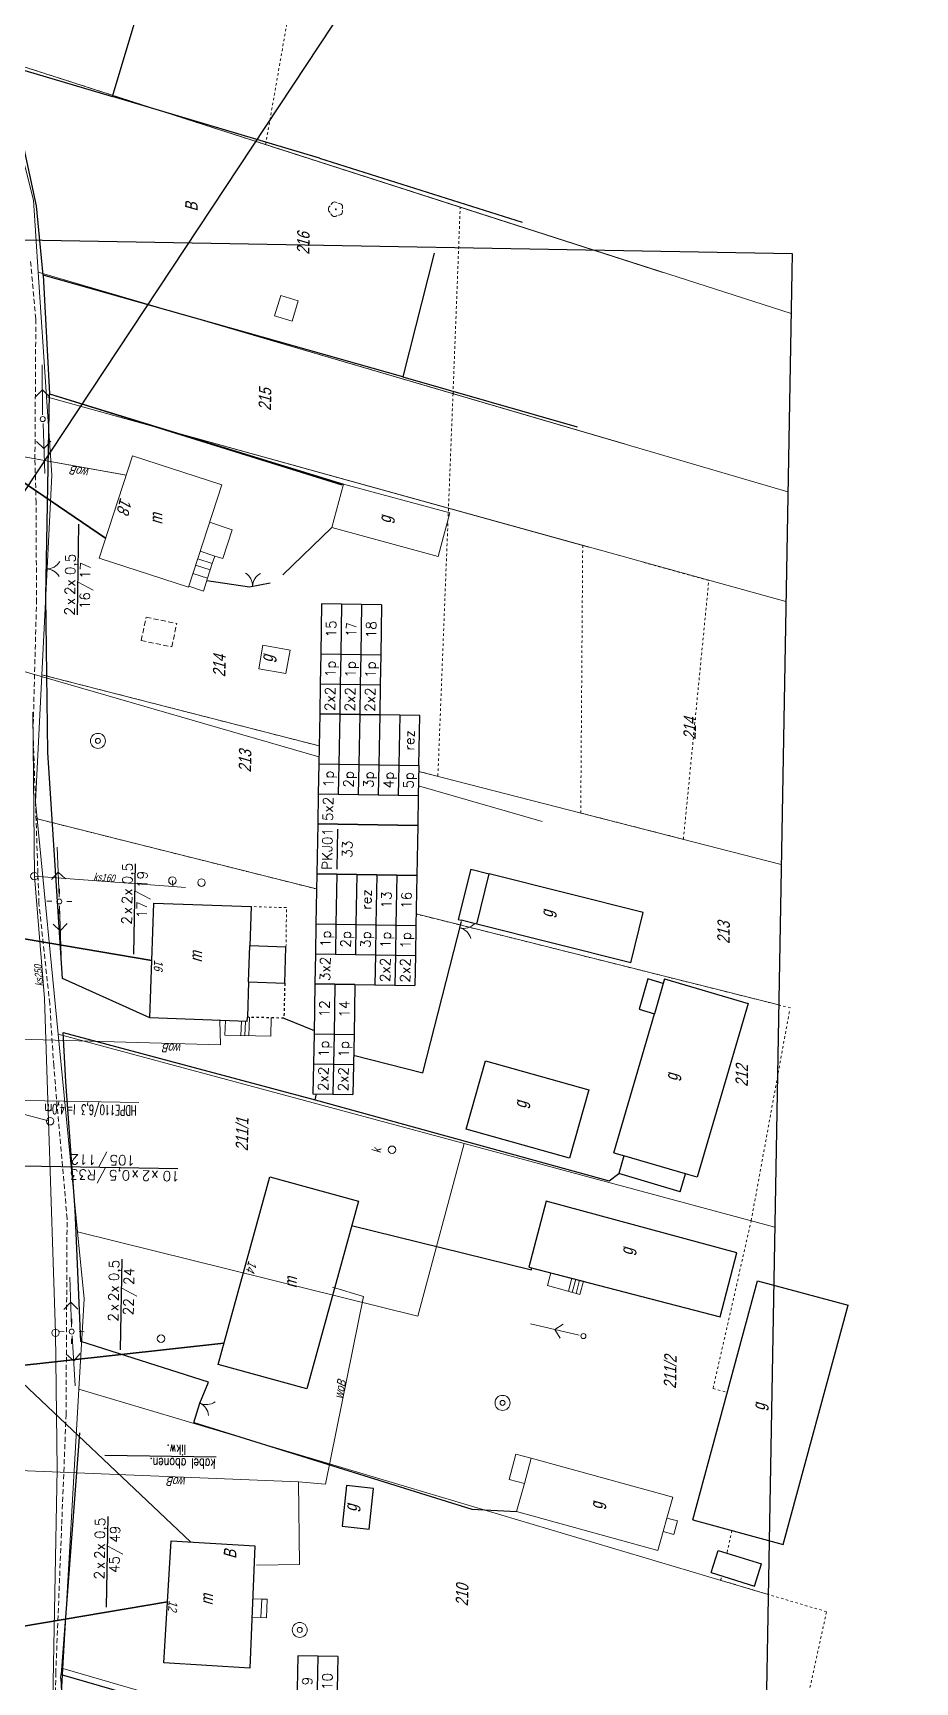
# Model space of a CAD drawing. Header units: millimetres. Extents: x 4848043 to 9699780, y 5827542 to 11659147.
# Drawn here: x 4849767.4 to 4849943.8, y 5829956.6 to 5830286.4 of the extents above; entities that cross this region are included whole.
import ezdxf
from ezdxf.enums import TextEntityAlignment as Align

# ---------------------------------------------------------------- set-up
doc = ezdxf.new("R2010")
doc.units = ezdxf.units.MM
doc.header["$MEASUREMENT"] = 0
for name, pattern in [('0', [0]), ('BUD', [0]), ('BZN', [1, 0.5, -0.5]), ('GUZ', [1, 0.5, -0.5]), ('KOU', [1.5, 1, -0.5]), ('SCH', [0]), ('UOK', [1.5, 1, -0.5]), ('UPW', [0])]:
    doc.linetypes.add(name, pattern=pattern)
doc.layers.get('0').update_dxf_attribs({"lineweight": 18})
for name, color, linetype, lineweight in [('EADTD_T_0', 7, '0', 18), ('EBTPO_L_6', 9, '0', 18), ('EBUOA_T_0', 7, '0', 25), ('EBUOA_T_1', 251, '0', 25), ('EBUPO_L_6', 7, '0', 18), ('EBUPP_L_2', 7, '0', 13), ('EBUPP_L_3', 6, '0', 25), ('EDZPD_L_0', 251, '0', 18), ('EDZTD_T_0', 7, '0', 25), ('EUZOU_T_0', 251, '0', 18), ('EUZPU_L_4', 251, 'GUZ', 18), ('SDRPK_L_1', 7, 'KOU', 18), ('SZOPO_T_0', 251, '0', 18), ('SZZPZ_T_0', 251, '0', 15), ('TEL rury opis', 6, 'Continuous', 20), ('TES kable napow. proj.', 241, 'LIN_NAPOW_PROJ', 35), ('UEEPA_T_2', 251, '0', 18), ('UKKOA_T_3', 251, '0', 18), ('UKKOO_T_2', 7, '0', 18), ('UKKPA_L_4', 7, 'UOK', 18), ('UKKPA_T_4', 251, '0', 18), ('UKKPA_T_6', 251, '0', 18), ('UKKPOR_L_0', 36, '0', 18), ('UWWOO_T_0', 251, '0', 18), ('UWWPA_T_0', 251, '0', 18), ('UWWPA_T_2', 251, '0', 18), ('UWWPO_L_0', 162, 'UPW', 18)]:
    doc.layers.add(name, color=color, linetype=linetype, lineweight=lineweight)
doc.layers.add('RYS layout', color=7, linetype='Continuous', lineweight=30, plot=False)
for name, color, linetype in [('SZOPO_L_0', 251, 'BGS'), ('TES kable napow. likw.', 9, 'LIN_NAPOW_LIKW'), ('TES opisy kabli abon.', 30, 'Continuous'), ('TES opisy kabli rozdz.', 30, 'Continuous'), ('TES rury', 6, 'Continuous'), ('TES słup. PD', 6, 'Continuous')]:
    doc.layers.add(name, color=color, linetype=linetype)
doc.styles.add('ROMANS', font='simplex.shx')
doc.styles.add('SIMPLEX', font='simplex.shx', dxfattribs={"width": 0.8, "height": 1.5})
doc.styles.add('Simplex2', font='simplex.shx', dxfattribs={"width": 0.7})
doc.styles.get("Standard").update_dxf_attribs({"font": 'txt', "width": 0.8, "oblique": 15})
doc.linetypes.add('BGS', pattern='A,2.5,[133,ltypeshp.shx,S=0.2,R=0,X=0,Y=0],2.5', length=5)
doc.linetypes.add('LIN_NAPOW_LIKW', pattern='A,0.0001,[131,ltypeshp.shx,S=0.1,R=20,X=0.34023,Y=-0.12817],-0.1,[131,ltypeshp.shx,S=0.1,R=200,X=0.35977,Y=0.12817],-0.3,[135,l_napow.shx,S=0.1,R=0,X=-0.4,Y=0],-0.2,[135,l_napow.shx,S=0.1,R=180,X=0.2,Y=0],-0.2', length=0.8001)
doc.linetypes.add('LIN_NAPOW_PROJ', pattern='A,0.0001,-0.4,[136,l_napow.shx,S=0.1,R=0,X=-0.4,Y=0],-0.2,[137,l_napow.shx,S=0.1,R=0,X=-0.2,Y=0],-0.2', length=0.8001)

# ---------------------------------------------------------------- blocks, each defined once
blk = doc.blocks.new('BGB')
at = {"color": 0}
for centre, start, end in [((-1.5, 0.021), 0, 60.404), ((1.5, 0.021), 120, 180.404)]:
    blk.add_arc(centre, 1.5, start, end, dxfattribs=at)
blk = doc.blocks.new('SLS')
at = {"color": 0}
blk.add_circle((0, 0), 0.25, dxfattribs=at)
blk.add_circle((0, 0), 0.25, dxfattribs=at)
blk = doc.blocks.new('PNN')
at = {"color": 0}
for p, q in [((0.4395, 0.01539), (5.4395, 0.01539)), ((2.9395, 0.01539), (2.2324, 0.72249)), ((2.9395, 0.01539), (2.2324, -0.69171))]:
    blk.add_line(p, q, dxfattribs=at)
blk = doc.blocks.new('LAT')
at = {"color": 0}
for p, q in [((-1.24191, 0.008155), (-0.74191, 0.008155)), ((0.00809, 0.758155), (0.00809, 1.258155)), ((0.75809, 0.008155), (1.25809, 0.008155)), ((0.00809, -0.741845), (0.00809, -1.241845))]:
    blk.add_line(p, q, dxfattribs=at)
blk = doc.blocks.new('UKK')
at = {"color": 0}
blk.add_circle((0, 0), 0.375, dxfattribs=at)
blk = doc.blocks.new('STD')
at = {"color": 0}
for radius in [0.75, 0.25]:
    blk.add_circle((0, 0), radius, dxfattribs=at)
blk = doc.blocks.new('DLI')
at = {"color": 0}
blk.add_circle((0, 0), 0.045, dxfattribs=at)
for centre, start, end in [((-0.357, 0.116), 102.488, 221.918), ((0, 0.375), 30.487, 149.918), ((0.357, 0.116), -41.514, 77.916), ((-0.22, -0.303), 174.489, 293.916), ((0.22, -0.303), -113.512, 5.915)]:
    blk.add_arc(centre, 0.375, start, end, dxfattribs=at)
blk = doc.blocks.new('KB-RZP')
at = {"style": 'SIMPLEX'}
for s, p in [('x', (-4.75, 0.25)), ('x', (-2.78, 0.25)), ('/', (0.5, 0.39))]:
    blk.add_text(s, height=1, dxfattribs=at).set_placement(p)
at = {"style": 'SIMPLEX', "flags": 1}
blk.add_attdef('TYP-KAB', text='', height=0.5, dxfattribs=at).set_placement((-8.41, 0.25), align=Align.RIGHT)
at = {"style": 'SIMPLEX'}
for tag, p in [('POJ-KAB', (-5.16, 0.25)), ('DL-KAB', (0.19, -1.25))]:
    blk.add_attdef(tag, text='', height=1, dxfattribs=at).set_placement(p, align=Align.RIGHT)
for tag, p in [('KONS-KAB', (-3.5, 0.25)), ('SR-ZYL', (-0.85, 0.25)), ('SEP', (0.84, -1.25))]:
    blk.add_attdef(tag, text='', height=1, dxfattribs=at).set_placement(p, align=Align.CENTER)
for tag, p in [('NR-KAB', (1.5, 0.25)), ('DL-MON', (1.5, -1.25))]:
    blk.add_attdef(tag, p, '', height=1, dxfattribs=at)
at = {"style": 'SIMPLEX', "flags": 1}
blk.add_attdef('REJ-SZAF', (7.64, 0.25), '', height=0.5, dxfattribs=at)
blk = doc.blocks.new('KB-IWP')
at = {"style": 'SIMPLEX'}
for p in [(-1.22, 0.25), (0.64, 0.25)]:
    blk.add_text('x', height=1, dxfattribs=at).set_placement(p, align=Align.RIGHT)
at = {"style": 'SIMPLEX', "flags": 1}
blk.add_attdef('TYP-KAB', text='', height=0.5, dxfattribs=at).set_placement((-6.02, 0.25), align=Align.RIGHT)
at = {"style": 'SIMPLEX'}
for tag, p in [('POJ-KAB', (-2.13, 0.25)), ('DL-KAB', (-0.62, -1.25))]:
    blk.add_attdef(tag, text='', height=1, dxfattribs=at).set_placement(p, align=Align.RIGHT)
for tag, p in [('KONS-KAB', (-0.52, 0.25)), ('SR-ZYL', (2.12, 0.25)), ('SEP', (-0.02, -1.25))]:
    blk.add_attdef(tag, text='', height=1, dxfattribs=at).set_placement(p, align=Align.CENTER)
at = {"style": 'SIMPLEX', "flags": 1}
blk.add_attdef('REJ-SZAF', (6.39, 0.25), '', height=0.5, dxfattribs=at)
at = {"style": 'SIMPLEX'}
blk.add_attdef('DL-MON', (0.7, -1.25), '', height=1, dxfattribs=at)
blk = doc.blocks.new('OB')
at = {"style": 'ROMANS', "width": 0.6}
blk.add_text('l=', height=2, dxfattribs=at).set_placement((9.86, 0.18))
for tag, p in [('OB_TYP', (8.68, 0.18)), ('OB_SW', (11.54, -2.76))]:
    blk.add_attdef(tag, text='', height=2, dxfattribs=at).set_placement(p, align=Align.RIGHT)
blk.add_attdef('OB_DL', (11.91, 0.18), '', height=2, dxfattribs=at)
blk = doc.blocks.new('*U134')
for p, q in [((10, 0), (0, 0)), ((0, 0), (0, -4)), ((10, -4), (10, 0)), ((0, -4), (0, -8)), ((9, -4), (1, -4)), ((10, -8), (10, -4)), ((0, -8), (0, -12)), ((10, -12), (10, -8)), ((0, -12), (0, -16)), ((10, -16), (10, -12)), ((0, -16), (0, -20)), ((10, -20), (10, -16)), ((10, -20), (0, -20))]:
    blk.add_line(p, q)
at = {"style": 'SIMPLEX'}
for tag, p in [('SZAFA', (5, -2)), ('PUNKT', (5, -6))]:
    blk.add_attdef(tag, text='', height=2, dxfattribs=at).set_placement(p, align=Align.MIDDLE_CENTER)
blk = doc.blocks.new('*U136')
for p, q in [((6, 0), (0, 0)), ((0, 0), (0, -4)), ((6, 0), (6, -4)), ((12, 0), (6, 0)), ((22, 0), (12, 0)), ((12, 0), (12, -4)), ((22, -4), (22, 0)), ((6, -4), (0, -4)), ((12, -4), (6, -4)), ((22, -4), (12, -4))]:
    blk.add_line(p, q)
at = {"style": 'SIMPLEX'}
for s, p in [('2x2', (3, -2)), ('1p', (9, -2))]:
    blk.add_text(s, height=2, dxfattribs=at).set_placement(p, align=Align.MIDDLE_CENTER)
blk.add_attdef('PARA1', text='', height=2, dxfattribs=at).set_placement((17, -2), align=Align.MIDDLE_CENTER)
blk = doc.blocks.new('*U126')
for p, q in [((6, 0), (0, 0)), ((0, 0), (0, -16)), ((6, 0), (6, -4)), ((12, 0), (6, 0)), ((22, 0), (12, 0)), ((12, 0), (12, -4)), ((22, -4), (22, 0)), ((6, -4), (6, -8)), ((12, -4), (6, -4)), ((22, -4), (12, -4)), ((12, -4), (12, -8)), ((22, -8), (22, -4)), ((6, -8), (6, -12)), ((12, -8), (6, -8)), ((22, -8), (12, -8)), ((12, -8), (12, -12)), ((22, -12), (22, -8)), ((6, -12), (6, -16)), ((12, -12), (6, -12)), ((22, -12), (12, -12)), ((12, -12), (12, -16)), ((22, -16), (22, -12)), ((0, -16), (0, -20)), ((6, -16), (6, -20)), ((12, -16), (6, -16)), ((22, -16), (12, -16)), ((12, -16), (12, -20)), ((22, -20), (22, -16)), ((6, -20), (0, -20)), ((12, -20), (6, -20)), ((12, -20), (22, -20))]:
    blk.add_line(p, q)
at = {"style": 'SIMPLEX'}
for s, p in [('5x2', (3, -2)), ('1p', (9, -2)), ('2p', (9, -6)), ('3p', (9, -10)), ('4p', (9, -14)), ('5p', (9, -18))]:
    blk.add_text(s, height=2, dxfattribs=at).set_placement(p, align=Align.MIDDLE_CENTER)
for tag, p in [('PARA1', (17, -2)), ('PARA2', (17, -6)), ('PARA3', (17, -10)), ('PARA4', (17, -14)), ('PARA5', (17, -18))]:
    blk.add_attdef(tag, text='', height=2, dxfattribs=at).set_placement(p, align=Align.MIDDLE_CENTER)
blk = doc.blocks.new('*U125')
for p, q in [((6, 0), (0, 0)), ((0, 0), (0, -8)), ((6, 0), (6, -4)), ((12, 0), (6, 0)), ((22, 0), (12, 0)), ((12, 0), (12, -4)), ((22, -4), (22, 0)), ((6, -4), (6, -8)), ((12, -4), (6, -4)), ((22, -4), (12, -4)), ((12, -4), (12, -8)), ((22, -8), (22, -4)), ((0, -8), (0, -12)), ((6, -8), (6, -12)), ((12, -8), (6, -8)), ((22, -8), (12, -8)), ((12, -8), (12, -12)), ((22, -12), (22, -8)), ((6, -12), (0, -12)), ((12, -12), (6, -12)), ((22, -12), (12, -12))]:
    blk.add_line(p, q)
at = {"style": 'SIMPLEX'}
for s, p in [('3x2', (3, -2)), ('1p', (9, -2)), ('2p', (9, -6)), ('3p', (9, -10))]:
    blk.add_text(s, height=2, dxfattribs=at).set_placement(p, align=Align.MIDDLE_CENTER)
for tag, p in [('PARA1', (17, -2)), ('PARA2', (17, -6)), ('PARA3', (17, -10))]:
    blk.add_attdef(tag, text='', height=2, dxfattribs=at).set_placement(p, align=Align.MIDDLE_CENTER)

msp = doc.modelspace()

# ---------------------------------------------------------------- linework, layer by layer
at = {"layer": 'EBTPO_L_6', "linetype": 'SCH'}
for p, q in [((4849802.66, 5830188.56), (4849807.22, 5830187.07)), ((4849807.22, 5830187.07), (4849805.35, 5830181.31)), ((4849803.23, 5830180.32), (4849800.31, 5830181.28)), ((4849800.8, 5830182.77), (4849803.72, 5830181.82)), ((4849805.35, 5830181.31), (4849803.72, 5830181.82)), ((4849799.34, 5830178.31), (4849802.28, 5830177.36)), ((4849799.89, 5830180), (4849802.83, 5830179.05)), ((4849798.51, 5830175.77), (4849801.46, 5830174.82)), ((4849805.84, 5830088.9), (4849805.73, 5830086.01)), ((4849808.93, 5830085.93), (4849809.04, 5830088.79)), ((4849809.73, 5830085.89), (4849809.84, 5830088.75)), ((4849810.53, 5830085.88), (4849810.67, 5830089.56)), ((4849814.99, 5830089.46), (4849814.91, 5830085.76)), ((4849805.73, 5830086.01), (4849814.91, 5830085.76)), ((4849870.91, 5830038.47), (4849870.25, 5830035.93)), ((4849876.76, 5830034.11), (4849870.25, 5830035.93)), ((4849877.46, 5830036.76), (4849870.91, 5830038.47)), ((4849874.45, 5830034.75), (4849875.13, 5830037.36)), ((4849875.22, 5830034.54), (4849875.91, 5830037.16)), ((4849876, 5830034.32), (4849876.69, 5830036.97)), ((4849877.46, 5830036.76), (4849876.76, 5830034.11)), ((4849812.97, 5829969.48), (4849813.12, 5829973.2)), ((4849814.05, 5829969.44), (4849814.2, 5829973.16))]:
    msp.add_line(p, q, dxfattribs=at)
at = {"layer": 'EBTPO_L_6', "linetype": '0'}
for p, q in [((4849803.72, 5830181.82), (4849803.23, 5830180.32)), ((4849801.46, 5830174.82), (4849802.28, 5830177.36)), ((4849802.83, 5830179.05), (4849802.28, 5830177.36)), ((4849802.83, 5830179.05), (4849803.23, 5830180.32)), ((4849811.34, 5829973.27), (4849813.12, 5829973.2)), ((4849814.2, 5829973.16), (4849813.12, 5829973.2)), ((4849811.19, 5829969.55), (4849812.97, 5829969.48)), ((4849814.05, 5829969.44), (4849812.97, 5829969.48))]:
    msp.add_line(p, q, dxfattribs=at)
at = {"layer": 'EBUPO_L_6', "linetype": 'BZN'}
for p, q in [((4849818.07, 5830111.49), (4849811.01, 5830111.71)), ((4849817.97, 5830103.59), (4849818.07, 5830111.49))]:
    msp.add_line(p, q, dxfattribs=at)
at = {"layer": 'EBUPP_L_2', "linetype": '0', "lineweight": 18}
for p, q in [((4849815.7, 5830229.83), (4849816.95, 5830233.93)), ((4849816.95, 5830233.93), (4849820.43, 5830232.85)), ((4849819.18, 5830228.77), (4849820.43, 5830232.85)), ((4849815.7, 5830229.83), (4849819.18, 5830228.77)), ((4849812.52, 5830159.26), (4849813.34, 5830163.96)), ((4849813.34, 5830163.96), (4849818.79, 5830163)), ((4849817.96, 5830158.3), (4849818.79, 5830163)), ((4849812.52, 5830159.26), (4849817.96, 5830158.3))]:
    msp.add_line(p, q, dxfattribs=at)
at = {"layer": 'EBUPP_L_2', "linetype": '0'}
for p, q in [((4849863.92, 5830002.21), (4849862.59, 5829997.12)), ((4849867.03, 5830001.4), (4849863.92, 5830002.21)), ((4849867.03, 5830001.4), (4849865.68, 5829996.3)), ((4849867.03, 5830001.4), (4849895.32, 5829993.61)), ((4849862.59, 5829997.12), (4849865.68, 5829996.3)), ((4849864.08, 5829990.71), (4849865.68, 5829996.3)), ((4849895.32, 5829993.61), (4849894.16, 5829989.41)), ((4849892.36, 5829982.94), (4849864.08, 5829990.71)), ((4849893.41, 5829986.68), (4849894.16, 5829989.41)), ((4849896.27, 5829988.83), (4849894.16, 5829989.41)), ((4849892.36, 5829982.94), (4849893.41, 5829986.68)), ((4849893.41, 5829986.68), (4849895.5, 5829986.11)), ((4849895.5, 5829986.11), (4849896.27, 5829988.83))]:
    msp.add_line(p, q, dxfattribs=at)
at = {"layer": 'EBUPP_L_3', "linetype": 'BUD', "lineweight": 20}
for p, q in [((4849780.61, 5830181.39), (4849787.26, 5830201.87)), ((4849787.26, 5830201.87), (4849805.12, 5830196.07)), ((4849798.47, 5830175.59), (4849805.12, 5830196.07)), ((4849827.15, 5830187.5), (4849829.5, 5830196.18)), ((4849829.5, 5830196.18), (4849850.74, 5830190.44)), ((4849827.15, 5830187.5), (4849848.39, 5830181.74)), ((4849848.39, 5830181.74), (4849850.74, 5830190.44)), ((4849780.61, 5830181.39), (4849798.47, 5830175.59))]:
    msp.add_line(p, q, dxfattribs=at)
at = {"layer": 'EBUPP_L_3', "linetype": '0'}
for p, q in [((4849854.93, 5830119.17), (4849852.41, 5830109.1)), ((4849854.93, 5830119.17), (4849858.63, 5830118.25)), ((4849856.11, 5830108.19), (4849858.63, 5830118.25)), ((4849889.42, 5830110.54), (4849858.63, 5830118.25)), ((4849790.75, 5830089.43), (4849791.56, 5830112.4)), ((4849791.56, 5830112.4), (4849811.01, 5830111.71)), ((4849811.01, 5830111.71), (4849810.73, 5830103.84)), ((4849852.41, 5830109.1), (4849853.01, 5830108.96)), ((4849856.11, 5830108.19), (4849853.01, 5830108.96)), ((4849886.9, 5830100.48), (4849856.11, 5830108.19)), ((4849886.9, 5830100.48), (4849889.42, 5830110.54)), ((4849810.48, 5830096.64), (4849810.73, 5830103.84)), ((4849817.97, 5830103.59), (4849810.73, 5830103.84)), ((4849817.72, 5830096.37), (4849817.97, 5830103.59)), ((4849810.48, 5830096.64), (4849810.24, 5830089.57)), ((4849810.48, 5830096.64), (4849817.72, 5830096.37)), ((4849890.34, 5830097.22), (4849888.58, 5830091.19)), ((4849893.41, 5830096.32), (4849890.34, 5830097.22)), ((4849893.41, 5830096.32), (4849891.64, 5830090.27)), ((4849893.66, 5830097.22), (4849893.41, 5830096.32)), ((4849893.66, 5830097.22), (4849910.38, 5830092.34)), ((4849910.38, 5830092.34), (4849900.22, 5830057.57)), ((4849810.2, 5830088.75), (4849790.75, 5830089.43)), ((4849810.2, 5830088.75), (4849810.24, 5830089.57)), ((4849883.5, 5830062.47), (4849891.64, 5830090.27)), ((4849888.58, 5830091.19), (4849891.64, 5830090.27)), ((4849854, 5830067.16), (4849857.87, 5830080.85)), ((4849857.87, 5830080.85), (4849878.53, 5830075.04)), ((4849878.53, 5830075.04), (4849874.68, 5830061.35)), ((4849874.68, 5830061.35), (4849854, 5830067.16)), ((4849883.5, 5830062.47), (4849885.21, 5830061.96)), ((4849885.21, 5830061.96), (4849885.55, 5830061.88)), ((4849885.55, 5830061.88), (4849884.51, 5830058.31)), ((4849897.85, 5830058.28), (4849885.55, 5830061.88)), ((4849804.39, 5830020.14), (4849814.73, 5830057.66)), ((4849814.73, 5830057.66), (4849832.44, 5830052.78)), ((4849884.51, 5830058.31), (4849884.51, 5830058.31)), ((4849896.77, 5830054.66), (4849884.51, 5830058.31)), ((4849896.77, 5830054.66), (4849897.85, 5830058.28)), ((4849900.22, 5830057.57), (4849897.85, 5830058.28)), ((4849832.44, 5830052.78), (4849822.11, 5830015.26)), ((4849869.97, 5830052.77), (4849866.53, 5830039.61)), ((4849908.11, 5830042.43), (4849869.97, 5830052.77)), ((4849904.78, 5830029.65), (4849908.11, 5830042.43)), ((4849866.53, 5830039.61), (4849904.78, 5830029.65)), ((4849899.31, 5829989.04), (4849912.27, 5830036.88)), ((4849912.27, 5830036.88), (4849930.37, 5830031.97)), ((4849917.41, 5829984.14), (4849930.37, 5830031.97)), ((4849822.11, 5830015.26), (4849804.39, 5830020.14)), ((4849830.05, 5829995.92), (4849829.2, 5829987.79)), ((4849835.44, 5829995.34), (4849830.05, 5829995.92)), ((4849834.57, 5829987.21), (4849835.44, 5829995.34)), ((4849829.2, 5829987.79), (4849834.57, 5829987.21)), ((4849899.31, 5829989.04), (4849917.41, 5829984.14)), ((4849793.53, 5829960.46), (4849795, 5829984.86)), ((4849795, 5829984.86), (4849811.77, 5829983.82)), ((4849811.77, 5829983.82), (4849810.77, 5829959.41)), ((4849903.03, 5829978.49), (4849904.43, 5829982.93)), ((4849904.43, 5829982.93), (4849913.06, 5829980.23)), ((4849911.66, 5829975.78), (4849913.06, 5829980.23)), ((4849903.03, 5829978.49), (4849911.66, 5829975.78)), ((4849810.77, 5829959.41), (4849793.53, 5829960.46))]:
    msp.add_line(p, q, dxfattribs=at)
at = {"layer": 'EBUPP_L_3', "linetype": 'BZN'}
for p, q in [((4849817.72, 5830096.37), (4849817.55, 5830089.39)), ((4849817.55, 5830089.39), (4849810.24, 5830089.57))]:
    msp.add_line(p, q, dxfattribs=at)
at = {"layer": 'EDZPD_L_0', "linetype": '0'}
for p, q in [((4849759.14, 5830281.75), (4849918.97, 5830230.3)), ((4849759.14, 5830281.75), (4849893.34, 5830238.55)), ((4849767.45, 5830253.02), (4849760.93, 5830278.88)), ((4849767.45, 5830253.02), (4849760.93, 5830278.88)), ((4849768.41, 5830238.58), (4849767.45, 5830253.02)), ((4849768.41, 5830238.58), (4849767.45, 5830253.02)), ((4849768.41, 5830238.58), (4849918.34, 5830194.68)), ((4849770.08, 5830213.64), (4849768.41, 5830238.58)), ((4849768.41, 5830238.58), (4849885.66, 5830204.25)), ((4849770.08, 5830213.64), (4849768.41, 5830238.58)), ((4849770.08, 5830213.64), (4849917.95, 5830172.69)), ((4849771.16, 5830197.98), (4849770.08, 5830213.64)), ((4849770.08, 5830213.64), (4849878.52, 5830183.61)), ((4849771.16, 5830197.98), (4849770.08, 5830213.64)), ((4849769.13, 5830158.07), (4849771.16, 5830197.98)), ((4849769.13, 5830158.07), (4849771.16, 5830197.98)), ((4849767.86, 5830132.63), (4849769.13, 5830158.07)), ((4849767.86, 5830132.63), (4849769.13, 5830158.07)), ((4849769.13, 5830158.07), (4849824.6, 5830143.84)), ((4849844.51, 5830138.74), (4849917.01, 5830120.14)), ((4849768.18, 5830129.26), (4849767.86, 5830132.63)), ((4849768.18, 5830129.26), (4849767.86, 5830132.63)), ((4849768.18, 5830129.26), (4849824.09, 5830115.24)), ((4849772.39, 5830086.2), (4849768.18, 5830129.26)), ((4849844, 5830110.24), (4849916.51, 5830092.05)), ((4849772.39, 5830086.2), (4849853.63, 5830064.33)), ((4849776.26, 5830046.64), (4849772.39, 5830086.2)), ((4849853.63, 5830064.33), (4849844.31, 5830029.77)), ((4849853.63, 5830064.33), (4849915.71, 5830047.61)), ((4849844.31, 5830029.77), (4849776.26, 5830046.64)), ((4849777.58, 5830033.24), (4849776.26, 5830046.64)), ((4849776.56, 5830015.19), (4849777.58, 5830033.24)), ((4849773.36, 5829959.3), (4849776.56, 5830015.19)), ((4849776.56, 5830015.19), (4849914.4, 5829974.13)), ((4849771.62, 5829928.77), (4849773.36, 5829959.3)), ((4849773.36, 5829959.3), (4849820.02, 5829945.78))]:
    msp.add_line(p, q, dxfattribs=at)
for points in [[(4849824.56, 5830141.63), (4849616.08, 5830201.97)], [(4849869.2, 5830128.71), (4849844.46, 5830135.87)]]:
    msp.add_lwpolyline(points, dxfattribs=at)
at = {"layer": 'EUZPU_L_4', "linetype": 'GUZ'}
for p, q in [((4849813.89, 5830264.11), (4849831.21, 5830362.75)), ((4849813.89, 5830264.11), (4849831.21, 5830362.75)), ((4849813.89, 5830264.11), (4849759.14, 5830281.75)), ((4849813.89, 5830264.11), (4849759.14, 5830281.75)), ((4849852.81, 5830251.59), (4849813.89, 5830264.11)), ((4849852.81, 5830251.59), (4849813.89, 5830264.11)), ((4849851.37, 5830214.29), (4849852.81, 5830251.59)), ((4849851.37, 5830214.29), (4849852.81, 5830251.59)), ((4849851.37, 5830214.29), (4849848.34, 5830137.75)), ((4849851.37, 5830214.29), (4849848.34, 5830137.75)), ((4849877.31, 5830183.94), (4849876.91, 5830130.42)), ((4849902.53, 5830176.95), (4849877.31, 5830183.94)), ((4849897.44, 5830125.17), (4849902.53, 5830176.95)), ((4849769.13, 5830158.07), (4849824.6, 5830143.84)), ((4849769.13, 5830158.07), (4849824.6, 5830143.84)), ((4849844.51, 5830138.74), (4849848.34, 5830137.75)), ((4849844.51, 5830138.74), (4849848.34, 5830137.75)), ((4849824.09, 5830115.22), (4849768.18, 5830129.26)), ((4849876.91, 5830130.42), (4849897.44, 5830125.17)), ((4849847.24, 5830109.41), (4849844, 5830110.22)), ((4849847.24, 5830109.41), (4849876.17, 5830102.17)), ((4849876.17, 5830102.17), (4849876.73, 5830102.02)), ((4849918.85, 5830091.45), (4849876.73, 5830102.02)), ((4849911, 5830048.88), (4849918.72, 5830091.13)), ((4849903.38, 5830015.33), (4849911, 5830048.88)), ((4849903.38, 5830015.33), (4849906.21, 5830014.56)), ((4849907.16, 5829986.92), (4849906.14, 5829982.4)), ((4849904.9, 5829976.96), (4849905.12, 5829977.83)), ((4849926.07, 5829970.66), (4849904.9, 5829976.96)), ((4849914.62, 5829918.37), (4849926.07, 5829970.66))]:
    msp.add_line(p, q, dxfattribs=at)
at = {"layer": 'RYS layout'}
for points in [[(4849519.6, 5830339.47), (4849740.2, 5830673.14), (4849977.94, 5830515.95), (4849757.33, 5830182.29)], [(4849624.24, 5829687.49), (4849634.23, 5830247.4), (4849919.19, 5830242.32), (4849909.19, 5829682.41)]]:
    msp.add_lwpolyline(points, close=True, dxfattribs=at)
at = {"layer": 'SDRPK_L_1', "linetype": 'KOU'}
for p, q in [((4849766.89, 5830240.72), (4849767.94, 5830229.18)), ((4849767.94, 5830229.18), (4849767.76, 5830200.96)), ((4849767.76, 5830200.96), (4849768, 5830192.38)), ((4849768.07, 5830172.49), (4849768, 5830192.38)), ((4849768.07, 5830172.49), (4849768, 5830192.38)), ((4849767.39, 5830146.66), (4849768.07, 5830172.49)), ((4849767.39, 5830146.66), (4849768.07, 5830172.49)), ((4849768.56, 5830112.39), (4849767.39, 5830146.66)), ((4849768.56, 5830112.39), (4849767.39, 5830146.66)), ((4849770.72, 5830092.31), (4849768.56, 5830112.39)), ((4849771.52, 5830079.91), (4849770.72, 5830092.31)), ((4849774.19, 5830049.3), (4849771.52, 5830079.91)), ((4849773.99, 5830010.06), (4849774.19, 5830049.3)), ((4849773.12, 5829988.17), (4849773.99, 5830010.06)), ((4849771.93, 5829958.39), (4849773.12, 5829988.17)), ((4849771.73, 5829939.51), (4849771.93, 5829958.39))]:
    msp.add_line(p, q, dxfattribs=at)
at = {"layer": 'SZOPO_L_0', "linetype": 'BGS'}
for p, q in [((4849783.3, 5830273.72), (4849790.72, 5830298.67)), ((4849765.73, 5830278.95), (4849783.3, 5830273.72)), ((4849824.64, 5830261.42), (4849783.3, 5830273.72)), ((4849768.09, 5830251.86), (4849764.06, 5830270.46)), ((4849824.64, 5830261.42), (4849865.18, 5830248.61)), ((4849769.42, 5830238), (4849768.09, 5830251.86)), ((4849847.63, 5830242.36), (4849841.33, 5830217.65)), ((4849841.33, 5830217.65), (4849769.42, 5830238)), ((4849769.42, 5830238), (4849770.69, 5830214.25)), ((4849841.33, 5830217.65), (4849876.23, 5830207.67)), ((4849769.93, 5830173.7), (4849770.69, 5830214.25)), ((4849769.93, 5830173.7), (4849770.69, 5830214.25)), ((4849770.69, 5830214.25), (4849829.12, 5830196.09)), ((4849770.69, 5830214.25), (4849829.5, 5830196.18)), ((4849827.15, 5830187.5), (4849817.32, 5830178.03)), ((4849810.65, 5830175.61), (4849802.11, 5830176.84)), ((4849814.83, 5830176.4), (4849810.65, 5830175.61)), ((4849770.33, 5830142.51), (4849769.93, 5830173.7)), ((4849770.33, 5830142.51), (4849769.93, 5830173.7)), ((4849773.27, 5830097.33), (4849770.33, 5830142.51)), ((4849845.34, 5830078.48), (4849853.04, 5830108.74)), ((4849790.75, 5830089.43), (4849773.27, 5830097.33)), ((4849817.55, 5830089.39), (4849823.58, 5830086.9)), ((4849773.39, 5830086.5), (4849823.82, 5830073.08)), ((4849773.94, 5830076.63), (4849773.39, 5830086.5)), ((4849831.5, 5830082.01), (4849845.34, 5830078.48)), ((4849775.82, 5830051.07), (4849773.94, 5830076.63)), ((4849823.82, 5830073.08), (4849824.04, 5830074.27)), ((4849823.82, 5830073.08), (4849882.62, 5830056.87)), ((4849882.62, 5830056.87), (4849884.51, 5830058.31)), ((4849776.93, 5830024.71), (4849775.82, 5830051.07)), ((4849831.1, 5830047.93), (4849867.06, 5830039.06)), ((4849867.06, 5830039.06), (4849867.15, 5830039.44)), ((4849802.45, 5830016.55), (4849776.93, 5830024.71)), ((4849800.74, 5830012.38), (4849802.45, 5830016.55)), ((4849799.57, 5830008.54), (4849800.74, 5830012.38)), ((4849776.65, 5830006.47), (4849773, 5829958.09)), ((4849799.57, 5830008.54), (4849855.11, 5829991.21)), ((4849855.11, 5829991.21), (4849864.08, 5829990.71)), ((4849772.95, 5829957.29), (4849773, 5829958.09)), ((4849772.95, 5829957.29), (4849774.02, 5829934.19)), ((4849773, 5829958.09), (4849820, 5829944.56))]:
    msp.add_line(p, q, dxfattribs=at)
at = {"layer": 'TEL rury opis'}
msp.add_line((4849788.56, 5830072.52), (4849762.22, 5830072.99), dxfattribs=at)
at = {"layer": 'TES kable napow. likw.', "ltscale": 5}
msp.add_line((4849759.81, 5830021.61), (4849798.87, 5829984.62), dxfattribs=at)
at = {"layer": 'TES kable napow. proj.', "ltscale": 5}
for p, q in [((4849756.53, 5830202.63), (4849781.9, 5830185.36)), ((4849759.46, 5830106.28), (4849791.15, 5830100.92)), ((4849762.67, 5830019.65), (4849805.56, 5830024.37)), ((4849760.74, 5829967), (4849794.27, 5829972.66))]:
    msp.add_line(p, q, dxfattribs=at)
at = {"layer": 'TES opisy kabli rozdz.'}
for p, q in [((4849776.5, 5830188.19), (4849776.18, 5830170.07)), ((4849787.8, 5830120.27), (4849787.48, 5830102.18)), ((4849796.34, 5830059.26), (4849765.18, 5830059.81)), ((4849785.12, 5830041.15), (4849784.79, 5830023.03)), ((4849782.33, 5829989.71), (4849782.01, 5829971.59))]:
    msp.add_line(p, q, dxfattribs=at)
at = {"layer": 'TES rury', "linetype": 'Continuous'}
msp.add_line((4849781.76, 5830002.01), (4849803.98, 5830001.62), dxfattribs=at)
at = {"layer": 'UKKPA_L_4', "linetype": 'UOK'}
for p, q in [((4849789.02, 5830164.92), (4849790, 5830169.58)), ((4849790, 5830169.58), (4849796.12, 5830168.31)), ((4849795.13, 5830163.65), (4849796.12, 5830168.31)), ((4849789.02, 5830164.92), (4849795.13, 5830163.65))]:
    msp.add_line(p, q, dxfattribs=at)
at = {"layer": 'UKKPOR_L_0', "linetype": '0'}
for p, q in [((4849767.65, 5830117.79), (4849767.36, 5830150.56)), ((4849767.65, 5830117.79), (4849767.36, 5830150.56)), ((4849769.66, 5830093.29), (4849767.65, 5830117.79)), ((4849767.65, 5830117.79), (4849795.34, 5830115.7)), ((4849795.34, 5830115.7), (4849795.26, 5830116.9)), ((4849797.88, 5830115.49), (4849795.34, 5830115.7)), ((4849769.66, 5830093.29), (4849770.48, 5830068.83)), ((4849770.48, 5830068.83), (4849758.27, 5830072.07)), ((4849771.88, 5830026.44), (4849770.48, 5830068.83)), ((4849772.22, 5829999.17), (4849771.88, 5830026.44)), ((4849771.12, 5829941.36), (4849772.22, 5829999.17))]:
    msp.add_line(p, q, dxfattribs=at)
at = {"layer": 'UWWPO_L_0', "linetype": 'UPW'}
for p, q in [((4849786.07, 5830197.99), (4849759.79, 5830202.68)), ((4849786.01, 5830198), (4849759.79, 5830202.68)), ((4849804.72, 5830088.94), (4849804.84, 5830084.04)), ((4849804.84, 5830084.04), (4849762.37, 5830085.26)), ((4849833.46, 5830033.74), (4849827.29, 5830035.57)), ((4849825.87, 5829996.15), (4849833.46, 5830033.74)), ((4849764.61, 5829998.89), (4849820.48, 5829996.63)), ((4849820.48, 5829996.63), (4849820.66, 5829980.1)), ((4849820.48, 5829996.63), (4849825.87, 5829996.15)), ((4849820.66, 5829980.1), (4849812.04, 5829980))]:
    msp.add_line(p, q, dxfattribs=at)

# ---------------------------------------------------------------- block references
at = {"layer": 'SZOPO_T_0'}
for p, xscale, yscale, zscale, rotation in [((4849770.03, 5830179.24), 2.000000000455739, 2.000000000455739, 2.000000000455739, 268.91723720788), ((4849770.03, 5830179.24), 2.000000000455739, 2.000000000455739, 2.000000000455739, 268.91723720788), ((4849770.03, 5830179.24), 1.999999999708753, 1.999999999708753, 1.999999999708753, 268.9172321652542), ((4849770.03, 5830179.24), 1.999999999708753, 1.999999999708753, 1.999999999708753, 268.9172321652542), ((4849811.29, 5830175.72), 2.000000000078908, 2.000000000078908, 2.000000000078908, 358.1772314913891), ((4849852.72, 5830107.45), 2.000000000120503, 2.000000000120503, 2.000000000120503, 255.6972372037338), ((4849800.74, 5830012.38), 1.999999999916966, 1.999999999916966, 1.999999999916966, 245.0172371961544)]:
    msp.add_blockref('BGB', p, dxfattribs=dict(at, xscale=xscale, yscale=yscale, zscale=zscale, rotation=rotation))
at = {"layer": 'SZZPZ_T_0', "xscale": 2, "yscale": 2, "zscale": 2, "rotation": 88.97723720235952}
msp.add_blockref('DLI', (4849827.94, 5830251.17), dxfattribs=at)
at = {"layer": 'TEL rury opis', "rotation": 178.9772371875726}
msp.add_blockref('OB', (4849785.71, 5830072.12), dxfattribs=at).add_auto_attribs({'OB_TYP': 'HDPE110/6,3', 'OB_DL': '4,0m'})
at = {"layer": 'TES opisy kabli abon.', "linetype": 'Continuous', "xscale": 1.999999999546577, "yscale": 1.999999999546577, "zscale": 1.999999999546577, "rotation": 88.97723720236162}
for p, values in [((4849776.28, 5830175.86), {'POJ-KAB': '2', 'KONS-KAB': '2', 'DL-KAB': '16', 'DL-MON': '17', 'SR-ZYL': '0,5', 'SEP': '/'}), ((4849787.69, 5830114.04), {'POJ-KAB': '2', 'KONS-KAB': '2', 'DL-KAB': '17', 'DL-MON': '19', 'SR-ZYL': '0,5', 'SEP': '/'}), ((4849785, 5830034.64), {'POJ-KAB': '2', 'KONS-KAB': '2', 'DL-KAB': '22', 'DL-MON': '24', 'SR-ZYL': '0,5', 'SEP': '/'}), ((4849782.21, 5829983.07), {'POJ-KAB': '2', 'KONS-KAB': '2', 'DL-KAB': '45', 'DL-MON': '49', 'SR-ZYL': '0,5', 'SEP': '/'})]:
    msp.add_blockref('KB-IWP', p, dxfattribs=at).add_auto_attribs(values)
at = {"layer": 'TES opisy kabli rozdz.', "xscale": 1.999999999999999, "yscale": 1.999999999999999, "zscale": 1.999999999999999, "rotation": 178.9772372023616}
msp.add_blockref('KB-RZP', (4849783.01, 5830059.5), dxfattribs=at).add_auto_attribs({'POJ-KAB': '10', 'KONS-KAB': '2', 'SR-ZYL': '0,5', 'NR-KAB': 'R33', 'DL-KAB': '105', 'DL-MON': '112', 'SEP': '/'})
at = {"layer": 'TES słup. PD'}
for name, p, rotation, values in [('*U136', (4849824.71, 5830150.27), 88.97723720242253, {'PARA1': '15'}), ('*U136', (4849832.71, 5830150.13), 88.97723720242253, {'PARA1': '18'}), ('*U126', (4849824.32, 5830128.27), 88.97723719757317, {'PARA5': 'rez'}), ('*U134', (4849824.14, 5830118.28), 88.97723720242253, {'SZAFA': 'PKJ01', 'PUNKT': '33'}), ('*U125', (4849823.75, 5830096.28), 88.97723720541137, {'PARA3': 'rez'}), ('*U136', (4849835.75, 5830096.07), 88.97723720242253, {'PARA1': '13'}), ('*U136', (4849839.75, 5830095.99), 88.97723720242253, {'PARA1': '16'}), ('*U136', (4849823.36, 5830074.28), 88.97723720242253, {'PARA1': '12'}), ('*U136', (4849827.36, 5830074.21), 88.97723720242253, {'PARA1': '14'}), ('*U136', (4849819.92, 5829939.83), 88.97723720242253, {'PARA1': '9'}), ('*U136', (4849823.92, 5829939.76), 88.97723720242253, {'PARA1': '10'})]:
    msp.add_blockref(name, p, dxfattribs=dict(at, rotation=rotation)).add_auto_attribs(values)
ref = msp.add_blockref('*U136', (4849828.71, 5830150.2), dxfattribs=dict(at, rotation=88.97723720242253))
ref.add_attrib('PARA1', '17', dxfattribs={"layer": '0', "height": 2, "rotation": 88.9772, "style": 'SIMPLEX', "width": 0.8}).set_placement((4849831.02, 5830167.16), align=Align.MIDDLE_CENTER)
at = {"layer": 'UEEPA_T_2'}
for name, p, xscale, yscale, zscale, rotation in [('PNN', (4849769.32, 5830209.21), 2.000000000263028, 2.000000000263028, 2.000000000263028, 90.39723719430717), ('PNN', (4849769.32, 5830209.21), 2.00000000023995, 2.00000000023995, 2.00000000023995, 90.39723716763491), ('PNN', (4849769.32, 5830209.21), 1.999999999713947, 1.999999999713947, 1.999999999713947, 271.9772371965328), ('PNN', (4849769.32, 5830209.21), 1.999999999994536, 1.999999999994536, 1.999999999994536, 271.9772388792851), ('SLS', (4849769.32, 5830209.21), 2, 2, 2, 88.97723720235952), ('SLS', (4849769.32, 5830209.21), 2, 2, 2, 88.97723720235952), ('PNN', (4849772.64, 5830112.72), 1.999999999713947, 1.999999999713947, 1.999999999713947, 91.97723719653274), ('LAT', (4849772.64, 5830112.72), 2, 2, 2, 88.97723720235952), ('PNN', (4849772.64, 5830112.72), 1.999999999892826, 1.999999999892826, 1.999999999892826, 271.6372372024773), ('SLS', (4849772.64, 5830112.72), 2, 2, 2, 88.97723720235952), ('PNN', (4849775.11, 5830026.7), 1.999999999892825, 1.999999999892825, 1.999999999892825, 91.63723720247725), ('LAT', (4849775.11, 5830026.7), 2, 2, 2, 88.97723720235952), ('PNN', (4849877.45, 5830025.8), 1.99999999967969, 1.99999999967969, 1.99999999967969, 166.9372372018036), ('PNN', (4849775.11, 5830026.7), 2.000000000418746, 2.000000000418746, 2.000000000418746, 273.5972372097897), ('SLS', (4849775.11, 5830026.7), 2, 2, 2, 88.97723720235952), ('SLS', (4849877.45, 5830025.8), 2, 2, 2, 88.97723720235952)]:
    msp.add_blockref(name, p, dxfattribs=dict(at, xscale=xscale, yscale=yscale, zscale=zscale, rotation=rotation))
at = {"layer": 'UKKPA_T_4', "xscale": 2, "yscale": 2, "zscale": 2, "rotation": 88.97723720235952}
for p in [(4849767.65, 5830117.79), (4849767.65, 5830117.79), (4849795.26, 5830116.9), (4849801.07, 5830116.49), (4849770.8, 5830068.77), (4849771.88, 5830026.44), (4849792.98, 5830025.28)]:
    msp.add_blockref('UKK', p, dxfattribs=at)
at = {"layer": 'UKKPA_T_6', "xscale": 2, "yscale": 2, "zscale": 2, "rotation": 88.97723720235952}
msp.add_blockref('UKK', (4849839.17, 5830063.06), dxfattribs=at)
at = {"layer": 'UWWPA_T_0', "xscale": 2, "yscale": 2, "zscale": 2, "rotation": 88.97723720235952}
for p in [(4849861.27, 5830012.44), (4849820.71, 5829967.02)]:
    msp.add_blockref('STD', p, dxfattribs=at)
at = {"layer": 'UWWPA_T_2', "xscale": 2, "yscale": 2, "zscale": 2, "rotation": 88.97723720235952}
msp.add_blockref('STD', (4849780.36, 5830144.85), dxfattribs=at)

# ---------------------------------------------------------------- texts
at = {"layer": 'EADTD_T_0', "insert": (4849784.43, 5830192.19), "char_height": 2.5, "width": 2.4, "attachment_point": 8, "rotation": 256.1729, "line_spacing_factor": 0.82}
msp.add_mtext('18', dxfattribs=at)
at = {"layer": 'EADTD_T_0', "char_height": 1.8, "line_spacing_factor": 0.82}
for s, insert, attachment_point, rotation in [('16', (4849791.5, 5830098.94), 9, 267.965), ('14', (4849809.93, 5830038.92), 9, 254.6027), ('12', (4849794.45, 5829971.91), 8, 266.5463)]:
    msp.add_mtext(s, dxfattribs=dict(at, insert=insert, attachment_point=attachment_point, rotation=rotation))
at = {"layer": 'EBUOA_T_0', "insert": (4849816.1, 5830160.51), "char_height": 2.5, "width": 2, "attachment_point": 7, "rotation": 88.9772, "line_spacing_factor": 0.82}
msp.add_mtext('g', dxfattribs=at)
at = {"layer": 'EBUOA_T_0', "insert": (4849880.42, 5829991.86), "char_height": 2.48, "attachment_point": 5, "rotation": 88.9772, "line_spacing_factor": 0.82}
msp.add_mtext('g', dxfattribs=at)
at = {"layer": 'EBUOA_T_1', "char_height": 2.5, "width": 2, "rotation": 88.9772, "line_spacing_factor": 0.82}
for s, insert, attachment_point in [('m', (4849791.99, 5830189.25), 5), ('g', (4849838.1, 5830188.34), 4)]:
    msp.add_mtext(s, dxfattribs=dict(at, insert=insert, attachment_point=attachment_point))
at = {"layer": 'EBUOA_T_1', "char_height": 2.48, "attachment_point": 9, "rotation": 88.9772, "line_spacing_factor": 0.82}
for s, insert in [('g', (4849872.13, 5830110.92)), ('m', (4849801.21, 5830102.73)), ('g', (4849897.05, 5830078.27)), ('g', (4849866.84, 5830072.75)), ('g', (4849888.1, 5830043.39)), ('m', (4849820.15, 5830037.58)), ('g', (4849914.53, 5830012.33)), ('g', (4849832.9, 5829992.11)), ('m', (4849803.37, 5829974.15))]:
    msp.add_mtext(s, dxfattribs=dict(at, insert=insert))
at = {"layer": 'EDZTD_T_0', "char_height": 2.5, "width": 5.3333, "attachment_point": 5, "rotation": 88.9772, "line_spacing_factor": 0.82}
for s, insert in [('216', (4849821.44, 5830244.35)), ('215', (4849813.78, 5830213.12)), ('214', (4849804.63, 5830159.84)), ('213', (4849809.79, 5830140.78))]:
    msp.add_mtext(s, dxfattribs=dict(at, insert=insert))
at = {"layer": 'EDZTD_T_0', "char_height": 2.48, "attachment_point": 5, "rotation": 88.9772, "line_spacing_factor": 0.82}
for s, insert in [('214', (4849898.71, 5830147.32)), ('213', (4849905.49, 5830106.49)), ('212', (4849909.12, 5830077.88)), ('211/1', (4849809.2, 5830066.12)), ('211/2', (4849894.82, 5830018.58)), ('210', (4849853.2, 5829973.98))]:
    msp.add_mtext(s, dxfattribs=dict(at, insert=insert))
at = {"layer": 'EUZOU_T_0', "insert": (4849799.05, 5830251.65), "char_height": 2.5, "width": 1.44, "attachment_point": 5, "rotation": 88.9772, "line_spacing_factor": 0.82}
msp.add_mtext('B', dxfattribs=at)
at = {"layer": 'EUZOU_T_0', "insert": (4849806.78, 5829982.15), "char_height": 2.5, "attachment_point": 5, "rotation": 88.9772, "line_spacing_factor": 0.82}
msp.add_mtext('B', dxfattribs=at)
at = {"layer": 'TES rury', "linetype": 'Continuous', "style": 'Simplex2', "width": 0.7}
for s, p in [('likw.', (4849798.01, 5830004.03)), ('kabel abonen.', (4849803.9, 5830001.21))]:
    msp.add_text(s, height=2, rotation=178.9772, dxfattribs=at).set_placement(p)
at = {"layer": 'UKKOA_T_3', "insert": (4849837, 5830062.84), "char_height": 1.8, "attachment_point": 8, "rotation": 88.9772, "line_spacing_factor": 0.82}
msp.add_mtext('k', dxfattribs=at)
at = {"layer": 'UKKOO_T_2', "char_height": 1.5, "attachment_point": 9, "line_spacing_factor": 0.82}
for s, insert, rotation in [('ks160', (4849783.69, 5830116.58), 355.6612), ('ks250', (4849769.1, 5830100.08), 94.6586)]:
    msp.add_mtext(s, dxfattribs=dict(at, insert=insert, rotation=rotation))
at = {"layer": 'UWWOO_T_0', "insert": (4849776.95, 5830199.62), "char_height": 1.8, "width": 4.32, "attachment_point": 8, "rotation": 169.8777, "line_spacing_factor": 0.82}
msp.add_mtext('woB', dxfattribs=at)
at = {"layer": 'UWWOO_T_0', "char_height": 1.8, "attachment_point": 8, "line_spacing_factor": 0.82}
for insert, rotation in [((4849795.28, 5830084.31), 178.3769), ((4849829.67, 5830014.95), 78.5819), ((4849796.17, 5829997.6), 177.6761)]:
    msp.add_mtext('woB', dxfattribs=dict(at, insert=insert, rotation=rotation))

doc.saveas('drawing.dxf')
